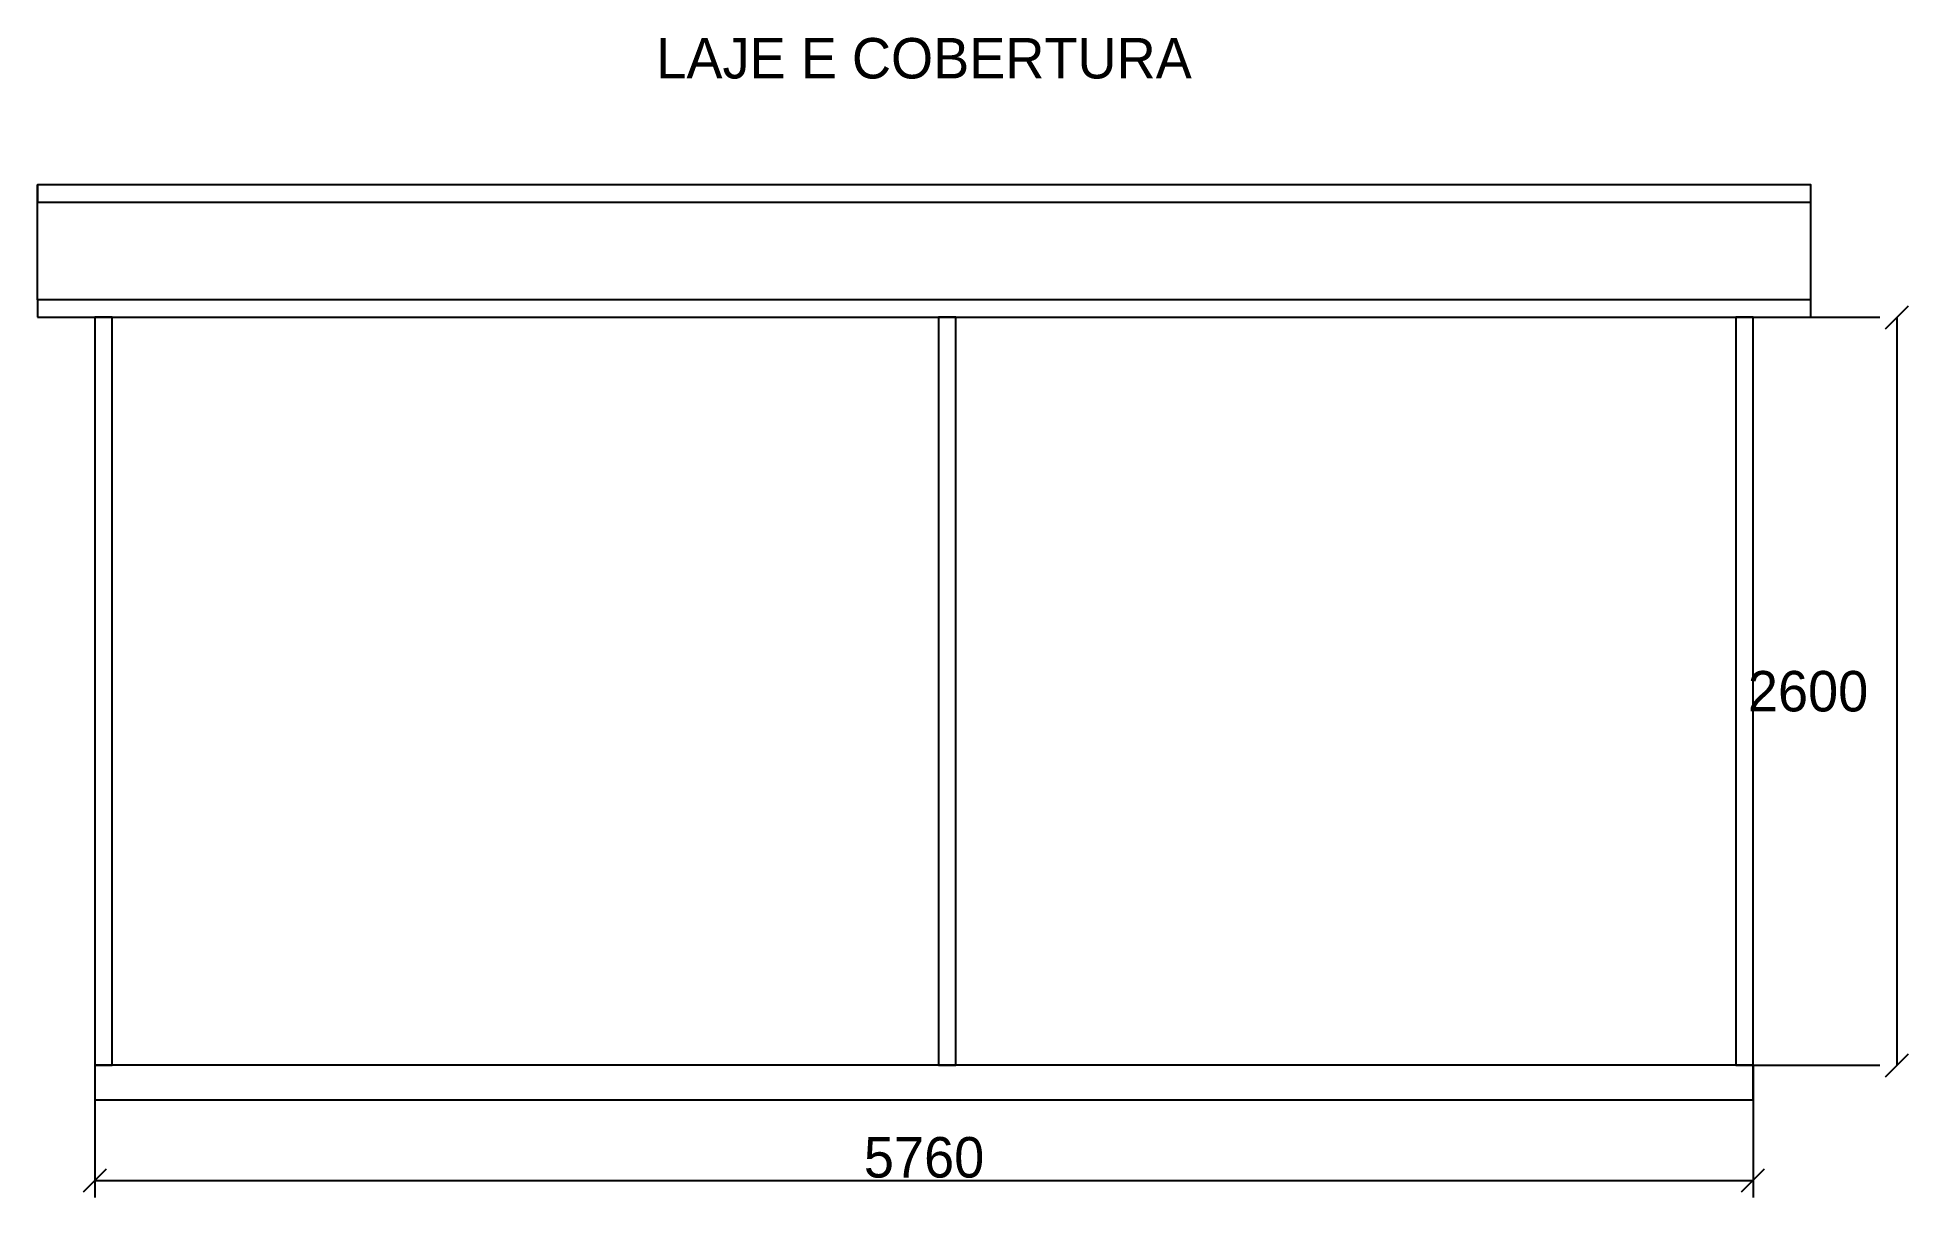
# Model space of a CAD drawing. Header units: millimetres. Extents: x -200 to 6300, y -460 to 3572.
import ezdxf
from ezdxf.enums import TextEntityAlignment as Align

# ---------------------------------------------------------------- set-up
doc = ezdxf.new("R2010")
doc.units = ezdxf.units.MM
doc.layers.add('COTAS', color=8, linetype='Continuous')
doc.layers.add('PAREDES', color=8, linetype='Continuous')

msp = doc.modelspace()

# ---------------------------------------------------------------- linework, layer by layer
at = {"layer": 'COTAS'}
for p, q in [((5760, 2600), (6200, 2600)), ((6220, 2560), (6300, 2640)), ((6260, 0), (6260, 2600)), ((0, 0), (0, -460)), ((5760, 0), (5760, -460)), ((5760, 0), (6200, 0)), ((6220, -40), (6300, 40)), ((-40, -440), (40, -360)), ((5720, -440), (5800, -360)), ((0, -400), (5760, -400))]:
    msp.add_line(p, q, dxfattribs=at)
at = {"layer": 'PAREDES'}
for p, q in [((-200, 2660), (-200, 3060)), ((5960, 2660), (5960, 3060))]:
    msp.add_line(p, q, dxfattribs=at)
for points in [[(-200, 3000), (5960, 3000), (5960, 3060), (-200, 3060)], [(-200, 2600), (5960, 2600), (5960, 2660), (-200, 2660)], [(0, 0), (60, 0), (60, 2600), (0, 2600)], [(2930, 0), (2990, 0), (2990, 2600), (2930, 2600)], [(5700, 0), (5760, 0), (5760, 2600), (5700, 2600)], [(0, -120), (5760, -120), (5760, 0), (0, 0)]]:
    msp.add_lwpolyline(points, close=True, dxfattribs=at)

# ---------------------------------------------------------------- texts
at = {"layer": 'COTAS'}
msp.add_text('2600', height=140.64, dxfattribs=at).set_placement((6160, 1300), align=Align.MIDDLE_RIGHT)
msp.add_text('5760', height=140.64, dxfattribs=at).set_placement((2880, -320), align=Align.MIDDLE_CENTER)
at = {"layer": 'PAREDES'}
msp.add_text('LAJE E COBERTURA', height=140.643, dxfattribs=at).set_placement((2880, 3500), align=Align.MIDDLE_CENTER)

doc.saveas('drawing.dxf')
